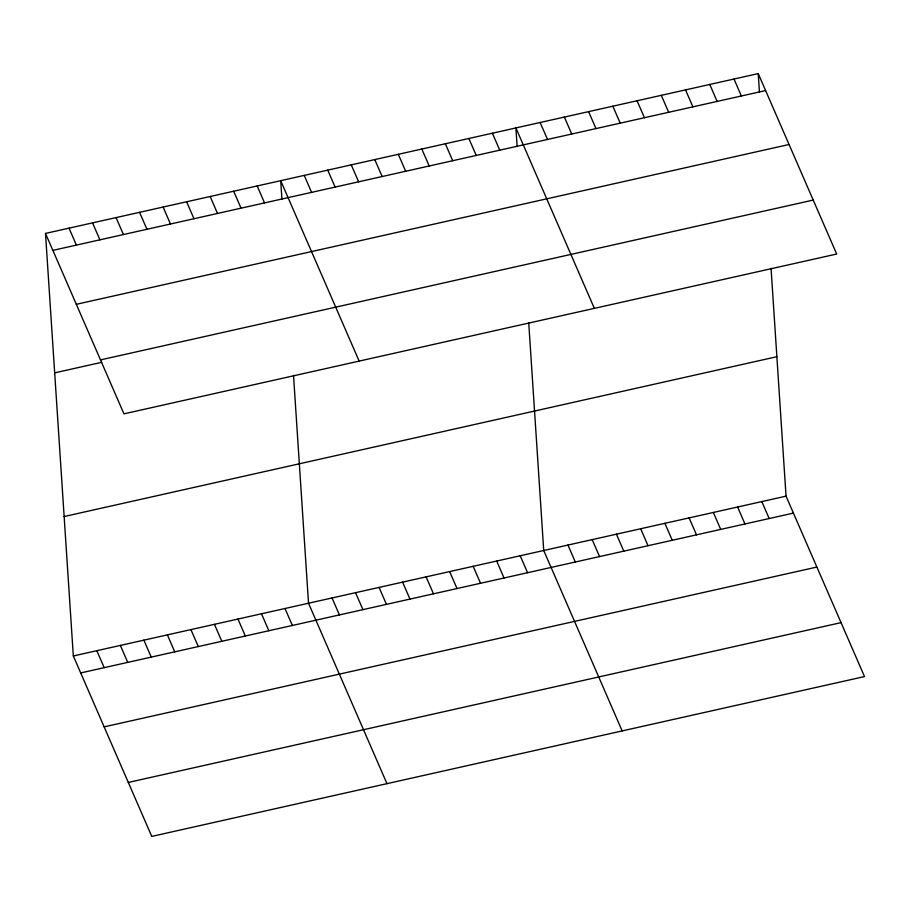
<?xml version="1.0" encoding="UTF-8"?>
<svg xmlns="http://www.w3.org/2000/svg" width="910" height="910" viewBox="0 0 910 910"><rect width="100%" height="100%" fill="white"/><g stroke="black" fill="none" stroke-linecap="round" stroke-linejoin="round"><path stroke-width="1.36" d="M45.5 233.426L758.235 73.596L836.677 254.026L123.953 413.845L45.5 233.426L73.323 655.973L151.765 836.404L864.5 676.574L786.047 496.155L771.054 268.302M52.871 250.375L765.606 90.556M76.326 304.315L789.061 144.497M100.498 359.905L813.221 200.075M54.68 372.861L101.715 362.316M64.144 516.539L776.867 356.709M73.323 655.973L786.047 496.155M80.694 672.934L793.418 513.103M104.15 726.874L816.873 567.055M128.31 782.452L841.045 622.633M733.995 79.034L741.366 95.982M709.766 84.471L717.137 101.419M685.537 89.908L692.908 106.857M661.297 95.334L668.668 112.283M637.068 100.771L644.439 117.72M612.839 106.208L620.211 123.157M761.818 501.592L769.189 518.541M588.599 111.634L595.97 128.594M737.589 507.018L744.96 523.978M564.371 117.072L571.742 134.02M713.349 512.455L720.72 529.404M540.13 122.509L547.501 139.457M689.12 517.892L696.491 534.841M594.355 308.365L515.902 127.935L517.13 146.533M664.88 523.33L672.251 540.278M492.378 133.213L499.749 150.161M640.651 528.755L648.022 545.716M468.866 138.491L476.237 155.439M616.423 534.193L623.794 551.141M445.343 143.757L452.714 160.717M592.183 539.63L599.553 556.579M421.819 149.035L429.19 165.984M398.307 154.313L405.678 171.262M567.954 545.056L575.325 562.016M374.784 159.58L382.154 176.54M622.167 730.912L543.725 550.493L528.721 322.64M351.26 164.858L358.631 181.807M520.202 555.771L527.572 572.72M327.736 170.136L335.108 187.085M496.678 561.038L504.049 577.998M304.224 175.402L311.595 192.363M473.166 566.316L480.537 583.264M359.154 361.099L280.701 180.68L281.929 199.279M449.642 571.594L457.013 588.542M257.177 185.958L264.548 202.907M426.119 576.86L433.49 593.82M233.665 191.225L241.036 208.185M402.595 582.138L409.966 599.087M210.142 196.503L217.513 213.452M379.083 587.416L386.454 604.365M186.618 201.781L193.989 218.73M355.56 592.683L362.931 609.643M163.106 207.048L170.477 224.008M332.036 597.961L339.407 614.91M139.583 212.326L146.954 229.274M386.966 783.658L308.524 603.239L293.521 375.386M116.059 217.604L123.43 234.552M285.001 608.506L292.372 625.466M92.536 222.87L99.907 239.831M261.477 613.784L268.848 630.732M69.023 228.148L76.394 245.097M237.954 619.062L245.325 636.01M214.441 624.328L221.812 641.288M190.918 629.606L198.289 646.555M167.394 634.884L174.765 651.833M143.882 640.151L151.253 657.111M120.359 645.429L127.73 662.378M96.835 650.707L104.206 667.656M758.235 73.596L759.452 92.194"/></g></svg>
